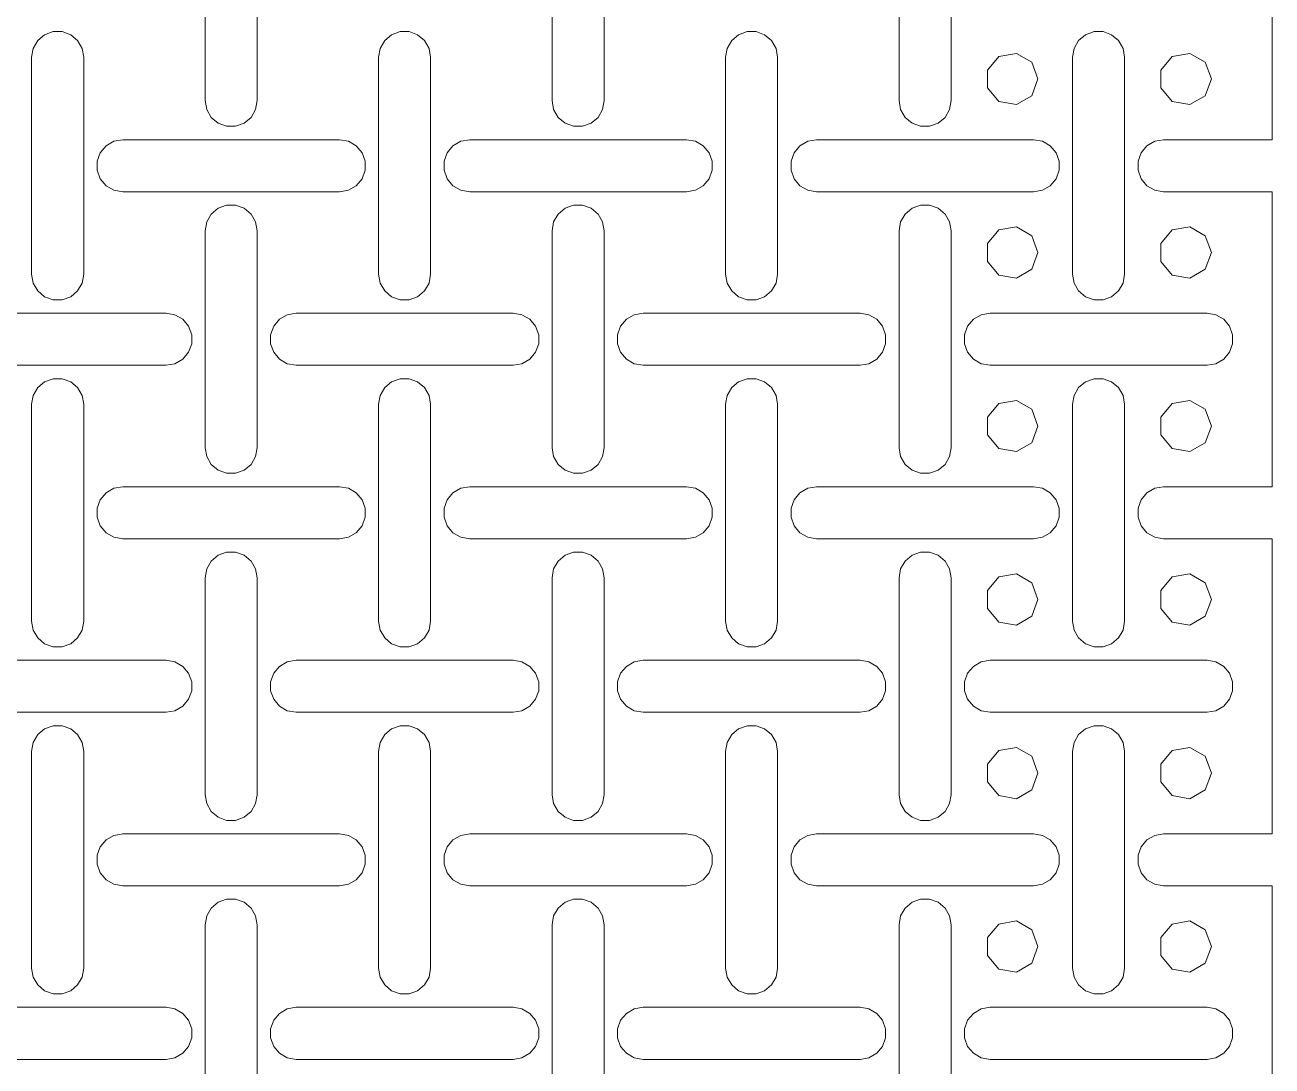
# Model space of a CAD drawing. Header units: metres. Extents: x 0 to 140, y 0 to 240.
# Drawn here: x 68.1 to 140, y 118.1 to 178.1 of the extents above; entities that cross this region are included whole.
import ezdxf

# ---------------------------------------------------------------- set-up
doc = ezdxf.new("R2010")
doc.units = ezdxf.units.M
doc.layers.add('TOP', color=1, linetype='Continuous', lineweight=0)

msp = doc.modelspace()

# ---------------------------------------------------------------- linework, layer by layer
at = {"layer": 'TOP'}
for p, q in [((140, 171.5), (140, 188.5)), ((78.5, 173.75), (78.5, 186.25)), ((81.5, 173.75), (81.5, 186.25)), ((98.5, 173.75), (98.5, 186.25)), ((101.5, 173.75), (101.5, 186.25)), ((118.5, 173.75), (118.5, 186.25)), ((121.5, 173.75), (121.5, 186.25)), ((69.25, 177.549), (69.74, 177.727)), ((69.74, 177.727), (70.26, 177.727)), ((70.26, 177.727), (70.75, 177.549)), ((89.25, 177.549), (89.74, 177.727)), ((89.74, 177.727), (90.26, 177.727)), ((90.26, 177.727), (90.75, 177.549)), ((109.25, 177.549), (109.74, 177.727)), ((109.74, 177.727), (110.26, 177.727)), ((110.26, 177.727), (110.75, 177.549)), ((129.25, 177.549), (129.74, 177.727)), ((129.74, 177.727), (130.26, 177.727)), ((130.26, 177.727), (130.75, 177.549)), ((68.59, 176.763), (68.851, 177.214)), ((68.851, 177.214), (69.25, 177.549)), ((70.75, 177.549), (71.149, 177.214)), ((71.149, 177.214), (71.41, 176.763)), ((88.59, 176.763), (88.851, 177.214)), ((88.851, 177.214), (89.25, 177.549)), ((90.75, 177.549), (91.149, 177.214)), ((91.149, 177.214), (91.41, 176.763)), ((108.59, 176.763), (108.851, 177.214)), ((108.851, 177.214), (109.25, 177.549)), ((110.75, 177.549), (111.149, 177.214)), ((111.149, 177.214), (111.41, 176.763)), ((128.59, 176.763), (128.851, 177.214)), ((128.851, 177.214), (129.25, 177.549)), ((130.75, 177.549), (131.149, 177.214)), ((131.149, 177.214), (131.41, 176.763)), ((68.5, 176.25), (68.59, 176.763)), ((68.5, 163.75), (68.5, 176.25)), ((71.41, 176.763), (71.5, 176.25)), ((71.5, 163.75), (71.5, 176.25)), ((88.5, 176.25), (88.59, 176.763)), ((88.5, 163.75), (88.5, 176.25)), ((91.41, 176.763), (91.5, 176.25)), ((91.5, 163.75), (91.5, 176.25)), ((108.5, 176.25), (108.59, 176.763)), ((108.5, 163.75), (108.5, 176.25)), ((111.41, 176.763), (111.5, 176.25)), ((111.5, 163.75), (111.5, 176.25)), ((124.25, 176.299), (123.59, 175.513)), ((125.26, 176.477), (124.25, 176.299)), ((126.149, 175.964), (125.26, 176.477)), ((128.5, 176.25), (128.59, 176.763)), ((128.5, 163.75), (128.5, 176.25)), ((131.41, 176.763), (131.5, 176.25)), ((131.5, 163.75), (131.5, 176.25)), ((134.25, 176.299), (133.59, 175.513)), ((135.26, 176.477), (134.25, 176.299)), ((136.149, 175.964), (135.26, 176.477)), ((123.59, 175.513), (123.59, 174.487)), ((126.5, 175), (126.149, 175.964)), ((133.59, 175.513), (133.59, 174.487)), ((136.5, 175), (136.149, 175.964)), ((126.149, 174.036), (126.5, 175)), ((136.149, 174.036), (136.5, 175)), ((123.59, 174.487), (124.25, 173.701)), ((125.26, 173.523), (126.149, 174.036)), ((133.59, 174.487), (134.25, 173.701)), ((135.26, 173.523), (136.149, 174.036)), ((78.5, 173.75), (78.59, 173.237)), ((81.41, 173.237), (81.5, 173.75)), ((98.5, 173.75), (98.59, 173.237)), ((101.41, 173.237), (101.5, 173.75)), ((118.5, 173.75), (118.59, 173.237)), ((121.41, 173.237), (121.5, 173.75)), ((124.25, 173.701), (125.26, 173.523)), ((134.25, 173.701), (135.26, 173.523)), ((78.59, 173.237), (78.851, 172.786)), ((78.851, 172.786), (79.25, 172.451)), ((80.75, 172.451), (81.149, 172.786)), ((81.149, 172.786), (81.41, 173.237)), ((98.59, 173.237), (98.851, 172.786)), ((98.851, 172.786), (99.25, 172.451)), ((100.75, 172.451), (101.149, 172.786)), ((101.149, 172.786), (101.41, 173.237)), ((118.59, 173.237), (118.851, 172.786)), ((118.851, 172.786), (119.25, 172.451)), ((120.75, 172.451), (121.149, 172.786)), ((121.149, 172.786), (121.41, 173.237)), ((79.25, 172.451), (79.74, 172.273)), ((79.74, 172.273), (80.26, 172.273)), ((80.26, 172.273), (80.75, 172.451)), ((99.25, 172.451), (99.74, 172.273)), ((99.74, 172.273), (100.26, 172.273)), ((100.26, 172.273), (100.75, 172.451)), ((119.25, 172.451), (119.74, 172.273)), ((119.74, 172.273), (120.26, 172.273)), ((120.26, 172.273), (120.75, 172.451)), ((72.451, 170.75), (72.786, 171.149)), ((72.786, 171.149), (73.237, 171.41)), ((73.237, 171.41), (73.75, 171.5)), ((73.75, 171.5), (86.25, 171.5)), ((86.25, 171.5), (86.763, 171.41)), ((86.763, 171.41), (87.214, 171.149)), ((87.214, 171.149), (87.549, 170.75)), ((92.451, 170.75), (92.786, 171.149)), ((92.786, 171.149), (93.237, 171.41)), ((93.237, 171.41), (93.75, 171.5)), ((93.75, 171.5), (106.25, 171.5)), ((106.25, 171.5), (106.763, 171.41)), ((106.763, 171.41), (107.214, 171.149)), ((107.214, 171.149), (107.549, 170.75)), ((112.451, 170.75), (112.786, 171.149)), ((112.786, 171.149), (113.237, 171.41)), ((113.237, 171.41), (113.75, 171.5)), ((113.75, 171.5), (126.25, 171.5)), ((126.25, 171.5), (126.763, 171.41)), ((126.763, 171.41), (127.214, 171.149)), ((127.214, 171.149), (127.549, 170.75)), ((132.451, 170.75), (132.786, 171.149)), ((132.786, 171.149), (133.237, 171.41)), ((133.237, 171.41), (133.75, 171.5)), ((133.75, 171.5), (140, 171.5)), ((72.273, 170.26), (72.451, 170.75)), ((87.549, 170.75), (87.727, 170.26)), ((92.273, 170.26), (92.451, 170.75)), ((107.549, 170.75), (107.727, 170.26)), ((112.273, 170.26), (112.451, 170.75)), ((127.549, 170.75), (127.727, 170.26)), ((132.273, 170.26), (132.451, 170.75)), ((72.273, 169.74), (72.273, 170.26)), ((72.451, 169.25), (72.273, 169.74)), ((87.727, 169.74), (87.549, 169.25)), ((87.727, 170.26), (87.727, 169.74)), ((92.273, 169.74), (92.273, 170.26)), ((92.451, 169.25), (92.273, 169.74)), ((107.727, 169.74), (107.549, 169.25)), ((107.727, 170.26), (107.727, 169.74)), ((112.273, 169.74), (112.273, 170.26)), ((112.451, 169.25), (112.273, 169.74)), ((127.727, 169.74), (127.549, 169.25)), ((127.727, 170.26), (127.727, 169.74)), ((132.273, 169.74), (132.273, 170.26)), ((132.451, 169.25), (132.273, 169.74)), ((72.786, 168.851), (72.451, 169.25)), ((87.549, 169.25), (87.214, 168.851)), ((92.786, 168.851), (92.451, 169.25)), ((107.549, 169.25), (107.214, 168.851)), ((112.786, 168.851), (112.451, 169.25)), ((127.549, 169.25), (127.214, 168.851)), ((132.786, 168.851), (132.451, 169.25)), ((73.237, 168.59), (72.786, 168.851)), ((73.75, 168.5), (73.237, 168.59)), ((73.75, 168.5), (86.25, 168.5)), ((86.763, 168.59), (86.25, 168.5)), ((87.214, 168.851), (86.763, 168.59)), ((93.237, 168.59), (92.786, 168.851)), ((93.75, 168.5), (93.237, 168.59)), ((93.75, 168.5), (106.25, 168.5)), ((106.763, 168.59), (106.25, 168.5)), ((107.214, 168.851), (106.763, 168.59)), ((113.237, 168.59), (112.786, 168.851)), ((113.75, 168.5), (113.237, 168.59)), ((113.75, 168.5), (126.25, 168.5)), ((126.763, 168.59), (126.25, 168.5)), ((127.214, 168.851), (126.763, 168.59)), ((133.237, 168.59), (132.786, 168.851)), ((133.75, 168.5), (133.237, 168.59)), ((133.75, 168.5), (140, 168.5)), ((140, 151.5), (140, 168.5)), ((78.851, 167.214), (79.25, 167.549)), ((79.25, 167.549), (79.74, 167.727)), ((79.74, 167.727), (80.26, 167.727)), ((80.26, 167.727), (80.75, 167.549)), ((80.75, 167.549), (81.149, 167.214)), ((98.851, 167.214), (99.25, 167.549)), ((99.25, 167.549), (99.74, 167.727)), ((99.74, 167.727), (100.26, 167.727)), ((100.26, 167.727), (100.75, 167.549)), ((100.75, 167.549), (101.149, 167.214)), ((118.851, 167.214), (119.25, 167.549)), ((119.25, 167.549), (119.74, 167.727)), ((119.74, 167.727), (120.26, 167.727)), ((120.26, 167.727), (120.75, 167.549)), ((120.75, 167.549), (121.149, 167.214)), ((78.59, 166.763), (78.851, 167.214)), ((81.149, 167.214), (81.41, 166.763)), ((98.59, 166.763), (98.851, 167.214)), ((101.149, 167.214), (101.41, 166.763)), ((118.59, 166.763), (118.851, 167.214)), ((121.149, 167.214), (121.41, 166.763)), ((78.5, 166.25), (78.59, 166.763)), ((78.5, 153.75), (78.5, 166.25)), ((81.41, 166.763), (81.5, 166.25)), ((81.5, 153.75), (81.5, 166.25)), ((98.5, 166.25), (98.59, 166.763)), ((98.5, 153.75), (98.5, 166.25)), ((101.41, 166.763), (101.5, 166.25)), ((101.5, 153.75), (101.5, 166.25)), ((118.5, 166.25), (118.59, 166.763)), ((118.5, 153.75), (118.5, 166.25)), ((121.41, 166.763), (121.5, 166.25)), ((121.5, 153.75), (121.5, 166.25)), ((124.25, 166.299), (123.59, 165.513)), ((125.26, 166.477), (124.25, 166.299)), ((126.149, 165.964), (125.26, 166.477)), ((134.25, 166.299), (133.59, 165.513)), ((135.26, 166.477), (134.25, 166.299)), ((136.149, 165.964), (135.26, 166.477)), ((123.59, 165.513), (123.59, 164.487)), ((126.5, 165), (126.149, 165.964)), ((133.59, 165.513), (133.59, 164.487)), ((136.5, 165), (136.149, 165.964)), ((126.149, 164.036), (126.5, 165)), ((136.149, 164.036), (136.5, 165)), ((123.59, 164.487), (124.25, 163.701)), ((125.26, 163.523), (126.149, 164.036)), ((133.59, 164.487), (134.25, 163.701)), ((135.26, 163.523), (136.149, 164.036)), ((68.5, 163.75), (68.59, 163.237)), ((68.59, 163.237), (68.851, 162.786)), ((71.149, 162.786), (71.41, 163.237)), ((71.41, 163.237), (71.5, 163.75)), ((88.5, 163.75), (88.59, 163.237)), ((88.59, 163.237), (88.851, 162.786)), ((91.149, 162.786), (91.41, 163.237)), ((91.41, 163.237), (91.5, 163.75)), ((108.5, 163.75), (108.59, 163.237)), ((108.59, 163.237), (108.851, 162.786)), ((111.149, 162.786), (111.41, 163.237)), ((111.41, 163.237), (111.5, 163.75)), ((124.25, 163.701), (125.26, 163.523)), ((128.5, 163.75), (128.59, 163.237)), ((128.59, 163.237), (128.851, 162.786)), ((131.149, 162.786), (131.41, 163.237)), ((131.41, 163.237), (131.5, 163.75)), ((134.25, 163.701), (135.26, 163.523)), ((68.851, 162.786), (69.25, 162.451)), ((70.75, 162.451), (71.149, 162.786)), ((88.851, 162.786), (89.25, 162.451)), ((90.75, 162.451), (91.149, 162.786)), ((108.851, 162.786), (109.25, 162.451)), ((110.75, 162.451), (111.149, 162.786)), ((128.851, 162.786), (129.25, 162.451)), ((130.75, 162.451), (131.149, 162.786)), ((69.25, 162.451), (69.74, 162.273)), ((69.74, 162.273), (70.26, 162.273)), ((70.26, 162.273), (70.75, 162.451)), ((89.25, 162.451), (89.74, 162.273)), ((89.74, 162.273), (90.26, 162.273)), ((90.26, 162.273), (90.75, 162.451)), ((109.25, 162.451), (109.74, 162.273)), ((109.74, 162.273), (110.26, 162.273)), ((110.26, 162.273), (110.75, 162.451)), ((129.25, 162.451), (129.74, 162.273)), ((129.74, 162.273), (130.26, 162.273)), ((130.26, 162.273), (130.75, 162.451)), ((63.75, 161.5), (76.25, 161.5)), ((76.25, 161.5), (76.763, 161.41)), ((76.763, 161.41), (77.214, 161.149)), ((77.214, 161.149), (77.549, 160.75)), ((82.451, 160.75), (82.786, 161.149)), ((82.786, 161.149), (83.237, 161.41)), ((83.237, 161.41), (83.75, 161.5)), ((83.75, 161.5), (96.25, 161.5)), ((96.25, 161.5), (96.763, 161.41)), ((96.763, 161.41), (97.214, 161.149)), ((97.214, 161.149), (97.549, 160.75)), ((102.451, 160.75), (102.786, 161.149)), ((102.786, 161.149), (103.237, 161.41)), ((103.237, 161.41), (103.75, 161.5)), ((103.75, 161.5), (116.25, 161.5)), ((116.25, 161.5), (116.763, 161.41)), ((116.763, 161.41), (117.214, 161.149)), ((117.214, 161.149), (117.549, 160.75)), ((122.451, 160.75), (122.786, 161.149)), ((122.786, 161.149), (123.237, 161.41)), ((123.237, 161.41), (123.75, 161.5)), ((123.75, 161.5), (136.25, 161.5)), ((136.25, 161.5), (136.763, 161.41)), ((136.763, 161.41), (137.214, 161.149)), ((137.214, 161.149), (137.549, 160.75)), ((77.549, 160.75), (77.727, 160.26)), ((82.273, 160.26), (82.451, 160.75)), ((97.549, 160.75), (97.727, 160.26)), ((102.273, 160.26), (102.451, 160.75)), ((117.549, 160.75), (117.727, 160.26)), ((122.273, 160.26), (122.451, 160.75)), ((137.549, 160.75), (137.727, 160.26)), ((77.727, 159.74), (77.549, 159.25)), ((77.727, 160.26), (77.727, 159.74)), ((82.273, 159.74), (82.273, 160.26)), ((82.451, 159.25), (82.273, 159.74)), ((97.727, 159.74), (97.549, 159.25)), ((97.727, 160.26), (97.727, 159.74)), ((102.273, 159.74), (102.273, 160.26)), ((102.451, 159.25), (102.273, 159.74)), ((117.727, 159.74), (117.549, 159.25)), ((117.727, 160.26), (117.727, 159.74)), ((122.273, 159.74), (122.273, 160.26)), ((122.451, 159.25), (122.273, 159.74)), ((137.727, 159.74), (137.549, 159.25)), ((137.727, 160.26), (137.727, 159.74)), ((77.549, 159.25), (77.214, 158.851)), ((82.786, 158.851), (82.451, 159.25)), ((97.549, 159.25), (97.214, 158.851)), ((102.786, 158.851), (102.451, 159.25)), ((117.549, 159.25), (117.214, 158.851)), ((122.786, 158.851), (122.451, 159.25)), ((137.549, 159.25), (137.214, 158.851)), ((63.75, 158.5), (76.25, 158.5)), ((76.763, 158.59), (76.25, 158.5)), ((77.214, 158.851), (76.763, 158.59)), ((83.237, 158.59), (82.786, 158.851)), ((83.75, 158.5), (83.237, 158.59)), ((83.75, 158.5), (96.25, 158.5)), ((96.763, 158.59), (96.25, 158.5)), ((97.214, 158.851), (96.763, 158.59)), ((103.237, 158.59), (102.786, 158.851)), ((103.75, 158.5), (103.237, 158.59)), ((103.75, 158.5), (116.25, 158.5)), ((116.763, 158.59), (116.25, 158.5)), ((117.214, 158.851), (116.763, 158.59)), ((123.237, 158.59), (122.786, 158.851)), ((123.75, 158.5), (123.237, 158.59)), ((123.75, 158.5), (136.25, 158.5)), ((136.763, 158.59), (136.25, 158.5)), ((137.214, 158.851), (136.763, 158.59)), ((68.851, 157.214), (69.25, 157.549)), ((69.25, 157.549), (69.74, 157.727)), ((69.74, 157.727), (70.26, 157.727)), ((70.26, 157.727), (70.75, 157.549)), ((70.75, 157.549), (71.149, 157.214)), ((88.851, 157.214), (89.25, 157.549)), ((89.25, 157.549), (89.74, 157.727)), ((89.74, 157.727), (90.26, 157.727)), ((90.26, 157.727), (90.75, 157.549)), ((90.75, 157.549), (91.149, 157.214)), ((108.851, 157.214), (109.25, 157.549)), ((109.25, 157.549), (109.74, 157.727)), ((109.74, 157.727), (110.26, 157.727)), ((110.26, 157.727), (110.75, 157.549)), ((110.75, 157.549), (111.149, 157.214)), ((128.851, 157.214), (129.25, 157.549)), ((129.25, 157.549), (129.74, 157.727)), ((129.74, 157.727), (130.26, 157.727)), ((130.26, 157.727), (130.75, 157.549)), ((130.75, 157.549), (131.149, 157.214)), ((68.5, 156.25), (68.59, 156.763)), ((68.59, 156.763), (68.851, 157.214)), ((71.149, 157.214), (71.41, 156.763)), ((71.41, 156.763), (71.5, 156.25)), ((88.5, 156.25), (88.59, 156.763)), ((88.59, 156.763), (88.851, 157.214)), ((91.149, 157.214), (91.41, 156.763)), ((91.41, 156.763), (91.5, 156.25)), ((108.5, 156.25), (108.59, 156.763)), ((108.59, 156.763), (108.851, 157.214)), ((111.149, 157.214), (111.41, 156.763)), ((111.41, 156.763), (111.5, 156.25)), ((128.5, 156.25), (128.59, 156.763)), ((128.59, 156.763), (128.851, 157.214)), ((131.149, 157.214), (131.41, 156.763)), ((131.41, 156.763), (131.5, 156.25)), ((68.5, 143.75), (68.5, 156.25)), ((71.5, 143.75), (71.5, 156.25)), ((88.5, 143.75), (88.5, 156.25)), ((91.5, 143.75), (91.5, 156.25)), ((108.5, 143.75), (108.5, 156.25)), ((111.5, 143.75), (111.5, 156.25)), ((124.25, 156.299), (123.59, 155.513)), ((125.26, 156.477), (124.25, 156.299)), ((126.149, 155.964), (125.26, 156.477)), ((128.5, 143.75), (128.5, 156.25)), ((131.5, 143.75), (131.5, 156.25)), ((134.25, 156.299), (133.59, 155.513)), ((135.26, 156.477), (134.25, 156.299)), ((136.149, 155.964), (135.26, 156.477)), ((123.59, 155.513), (123.59, 154.487)), ((126.5, 155), (126.149, 155.964)), ((133.59, 155.513), (133.59, 154.487)), ((136.5, 155), (136.149, 155.964)), ((126.149, 154.036), (126.5, 155)), ((136.149, 154.036), (136.5, 155)), ((123.59, 154.487), (124.25, 153.701)), ((125.26, 153.523), (126.149, 154.036)), ((133.59, 154.487), (134.25, 153.701)), ((135.26, 153.523), (136.149, 154.036)), ((78.5, 153.75), (78.59, 153.237)), ((78.59, 153.237), (78.851, 152.786)), ((81.149, 152.786), (81.41, 153.237)), ((81.41, 153.237), (81.5, 153.75)), ((98.5, 153.75), (98.59, 153.237)), ((98.59, 153.237), (98.851, 152.786)), ((101.149, 152.786), (101.41, 153.237)), ((101.41, 153.237), (101.5, 153.75)), ((118.5, 153.75), (118.59, 153.237)), ((118.59, 153.237), (118.851, 152.786)), ((121.149, 152.786), (121.41, 153.237)), ((121.41, 153.237), (121.5, 153.75)), ((124.25, 153.701), (125.26, 153.523)), ((134.25, 153.701), (135.26, 153.523)), ((78.851, 152.786), (79.25, 152.451)), ((79.25, 152.451), (79.74, 152.273)), ((80.26, 152.273), (80.75, 152.451)), ((80.75, 152.451), (81.149, 152.786)), ((98.851, 152.786), (99.25, 152.451)), ((99.25, 152.451), (99.74, 152.273)), ((100.26, 152.273), (100.75, 152.451)), ((100.75, 152.451), (101.149, 152.786)), ((118.851, 152.786), (119.25, 152.451)), ((119.25, 152.451), (119.74, 152.273)), ((120.26, 152.273), (120.75, 152.451)), ((120.75, 152.451), (121.149, 152.786)), ((79.74, 152.273), (80.26, 152.273)), ((99.74, 152.273), (100.26, 152.273)), ((119.74, 152.273), (120.26, 152.273)), ((72.451, 150.75), (72.786, 151.149)), ((72.786, 151.149), (73.237, 151.41)), ((73.237, 151.41), (73.75, 151.5)), ((73.75, 151.5), (86.25, 151.5)), ((86.25, 151.5), (86.763, 151.41)), ((86.763, 151.41), (87.214, 151.149)), ((87.214, 151.149), (87.549, 150.75)), ((92.451, 150.75), (92.786, 151.149)), ((92.786, 151.149), (93.237, 151.41)), ((93.237, 151.41), (93.75, 151.5)), ((93.75, 151.5), (106.25, 151.5)), ((106.25, 151.5), (106.763, 151.41)), ((106.763, 151.41), (107.214, 151.149)), ((107.214, 151.149), (107.549, 150.75)), ((112.451, 150.75), (112.786, 151.149)), ((112.786, 151.149), (113.237, 151.41)), ((113.237, 151.41), (113.75, 151.5)), ((113.75, 151.5), (126.25, 151.5)), ((126.25, 151.5), (126.763, 151.41)), ((126.763, 151.41), (127.214, 151.149)), ((127.214, 151.149), (127.549, 150.75)), ((132.451, 150.75), (132.786, 151.149)), ((132.786, 151.149), (133.237, 151.41)), ((133.237, 151.41), (133.75, 151.5)), ((133.75, 151.5), (140, 151.5)), ((72.273, 150.26), (72.451, 150.75)), ((72.273, 149.74), (72.273, 150.26)), ((87.549, 150.75), (87.727, 150.26)), ((87.727, 150.26), (87.727, 149.74)), ((92.273, 150.26), (92.451, 150.75)), ((92.273, 149.74), (92.273, 150.26)), ((107.549, 150.75), (107.727, 150.26)), ((107.727, 150.26), (107.727, 149.74)), ((112.273, 150.26), (112.451, 150.75)), ((112.273, 149.74), (112.273, 150.26)), ((127.549, 150.75), (127.727, 150.26)), ((127.727, 150.26), (127.727, 149.74)), ((132.273, 150.26), (132.451, 150.75)), ((132.273, 149.74), (132.273, 150.26)), ((72.451, 149.25), (72.273, 149.74)), ((87.727, 149.74), (87.549, 149.25)), ((92.451, 149.25), (92.273, 149.74)), ((107.727, 149.74), (107.549, 149.25)), ((112.451, 149.25), (112.273, 149.74)), ((127.727, 149.74), (127.549, 149.25)), ((132.451, 149.25), (132.273, 149.74)), ((72.786, 148.851), (72.451, 149.25)), ((73.237, 148.59), (72.786, 148.851)), ((87.214, 148.851), (86.763, 148.59)), ((87.549, 149.25), (87.214, 148.851)), ((92.786, 148.851), (92.451, 149.25)), ((93.237, 148.59), (92.786, 148.851)), ((107.214, 148.851), (106.763, 148.59)), ((107.549, 149.25), (107.214, 148.851)), ((112.786, 148.851), (112.451, 149.25)), ((113.237, 148.59), (112.786, 148.851)), ((127.214, 148.851), (126.763, 148.59)), ((127.549, 149.25), (127.214, 148.851)), ((132.786, 148.851), (132.451, 149.25)), ((133.237, 148.59), (132.786, 148.851)), ((73.75, 148.5), (73.237, 148.59)), ((73.75, 148.5), (86.25, 148.5)), ((86.763, 148.59), (86.25, 148.5)), ((93.75, 148.5), (93.237, 148.59)), ((93.75, 148.5), (106.25, 148.5)), ((106.763, 148.59), (106.25, 148.5)), ((113.75, 148.5), (113.237, 148.59)), ((113.75, 148.5), (126.25, 148.5)), ((126.763, 148.59), (126.25, 148.5)), ((133.75, 148.5), (133.237, 148.59)), ((133.75, 148.5), (140, 148.5)), ((140, 131.5), (140, 148.5)), ((78.851, 147.214), (79.25, 147.549)), ((79.25, 147.549), (79.74, 147.727)), ((79.74, 147.727), (80.26, 147.727)), ((80.26, 147.727), (80.75, 147.549)), ((80.75, 147.549), (81.149, 147.214)), ((98.851, 147.214), (99.25, 147.549)), ((99.25, 147.549), (99.74, 147.727)), ((99.74, 147.727), (100.26, 147.727)), ((100.26, 147.727), (100.75, 147.549)), ((100.75, 147.549), (101.149, 147.214)), ((118.851, 147.214), (119.25, 147.549)), ((119.25, 147.549), (119.74, 147.727)), ((119.74, 147.727), (120.26, 147.727)), ((120.26, 147.727), (120.75, 147.549)), ((120.75, 147.549), (121.149, 147.214)), ((78.5, 146.25), (78.59, 146.763)), ((78.59, 146.763), (78.851, 147.214)), ((81.149, 147.214), (81.41, 146.763)), ((81.41, 146.763), (81.5, 146.25)), ((98.5, 146.25), (98.59, 146.763)), ((98.59, 146.763), (98.851, 147.214)), ((101.149, 147.214), (101.41, 146.763)), ((101.41, 146.763), (101.5, 146.25)), ((118.5, 146.25), (118.59, 146.763)), ((118.59, 146.763), (118.851, 147.214)), ((121.149, 147.214), (121.41, 146.763)), ((121.41, 146.763), (121.5, 146.25)), ((78.5, 133.75), (78.5, 146.25)), ((81.5, 133.75), (81.5, 146.25)), ((98.5, 133.75), (98.5, 146.25)), ((101.5, 133.75), (101.5, 146.25)), ((118.5, 133.75), (118.5, 146.25)), ((121.5, 133.75), (121.5, 146.25)), ((124.25, 146.299), (123.59, 145.513)), ((125.26, 146.477), (124.25, 146.299)), ((126.149, 145.964), (125.26, 146.477)), ((126.5, 145), (126.149, 145.964)), ((134.25, 146.299), (133.59, 145.513)), ((135.26, 146.477), (134.25, 146.299)), ((136.149, 145.964), (135.26, 146.477)), ((136.5, 145), (136.149, 145.964)), ((123.59, 145.513), (123.59, 144.487)), ((133.59, 145.513), (133.59, 144.487)), ((126.149, 144.036), (126.5, 145)), ((136.149, 144.036), (136.5, 145)), ((123.59, 144.487), (124.25, 143.701)), ((125.26, 143.523), (126.149, 144.036)), ((133.59, 144.487), (134.25, 143.701)), ((135.26, 143.523), (136.149, 144.036)), ((68.5, 143.75), (68.59, 143.237)), ((68.59, 143.237), (68.851, 142.786)), ((71.149, 142.786), (71.41, 143.237)), ((71.41, 143.237), (71.5, 143.75)), ((88.5, 143.75), (88.59, 143.237)), ((88.59, 143.237), (88.851, 142.786)), ((91.149, 142.786), (91.41, 143.237)), ((91.41, 143.237), (91.5, 143.75)), ((108.5, 143.75), (108.59, 143.237)), ((108.59, 143.237), (108.851, 142.786)), ((111.149, 142.786), (111.41, 143.237)), ((111.41, 143.237), (111.5, 143.75)), ((124.25, 143.701), (125.26, 143.523)), ((128.5, 143.75), (128.59, 143.237)), ((128.59, 143.237), (128.851, 142.786)), ((131.149, 142.786), (131.41, 143.237)), ((131.41, 143.237), (131.5, 143.75)), ((134.25, 143.701), (135.26, 143.523)), ((68.851, 142.786), (69.25, 142.451)), ((69.25, 142.451), (69.74, 142.273)), ((70.26, 142.273), (70.75, 142.451)), ((70.75, 142.451), (71.149, 142.786)), ((88.851, 142.786), (89.25, 142.451)), ((89.25, 142.451), (89.74, 142.273)), ((90.26, 142.273), (90.75, 142.451)), ((90.75, 142.451), (91.149, 142.786)), ((108.851, 142.786), (109.25, 142.451)), ((109.25, 142.451), (109.74, 142.273)), ((110.26, 142.273), (110.75, 142.451)), ((110.75, 142.451), (111.149, 142.786)), ((128.851, 142.786), (129.25, 142.451)), ((129.25, 142.451), (129.74, 142.273)), ((130.26, 142.273), (130.75, 142.451)), ((130.75, 142.451), (131.149, 142.786)), ((69.74, 142.273), (70.26, 142.273)), ((89.74, 142.273), (90.26, 142.273)), ((109.74, 142.273), (110.26, 142.273)), ((129.74, 142.273), (130.26, 142.273)), ((63.75, 141.5), (76.25, 141.5)), ((76.25, 141.5), (76.763, 141.41)), ((76.763, 141.41), (77.214, 141.149)), ((77.214, 141.149), (77.549, 140.75)), ((82.451, 140.75), (82.786, 141.149)), ((82.786, 141.149), (83.237, 141.41)), ((83.237, 141.41), (83.75, 141.5)), ((83.75, 141.5), (96.25, 141.5)), ((96.25, 141.5), (96.763, 141.41)), ((96.763, 141.41), (97.214, 141.149)), ((97.214, 141.149), (97.549, 140.75)), ((102.451, 140.75), (102.786, 141.149)), ((102.786, 141.149), (103.237, 141.41)), ((103.237, 141.41), (103.75, 141.5)), ((103.75, 141.5), (116.25, 141.5)), ((116.25, 141.5), (116.763, 141.41)), ((116.763, 141.41), (117.214, 141.149)), ((117.214, 141.149), (117.549, 140.75)), ((122.451, 140.75), (122.786, 141.149)), ((122.786, 141.149), (123.237, 141.41)), ((123.237, 141.41), (123.75, 141.5)), ((123.75, 141.5), (136.25, 141.5)), ((136.25, 141.5), (136.763, 141.41)), ((136.763, 141.41), (137.214, 141.149)), ((137.214, 141.149), (137.549, 140.75)), ((77.549, 140.75), (77.727, 140.26)), ((77.727, 140.26), (77.727, 139.74)), ((82.273, 140.26), (82.451, 140.75)), ((82.273, 139.74), (82.273, 140.26)), ((97.549, 140.75), (97.727, 140.26)), ((97.727, 140.26), (97.727, 139.74)), ((102.273, 140.26), (102.451, 140.75)), ((102.273, 139.74), (102.273, 140.26)), ((117.549, 140.75), (117.727, 140.26)), ((117.727, 140.26), (117.727, 139.74)), ((122.273, 140.26), (122.451, 140.75)), ((122.273, 139.74), (122.273, 140.26)), ((137.549, 140.75), (137.727, 140.26)), ((137.727, 140.26), (137.727, 139.74)), ((77.727, 139.74), (77.549, 139.25)), ((82.451, 139.25), (82.273, 139.74)), ((97.727, 139.74), (97.549, 139.25)), ((102.451, 139.25), (102.273, 139.74)), ((117.727, 139.74), (117.549, 139.25)), ((122.451, 139.25), (122.273, 139.74)), ((137.727, 139.74), (137.549, 139.25)), ((77.214, 138.851), (76.763, 138.59)), ((77.549, 139.25), (77.214, 138.851)), ((82.786, 138.851), (82.451, 139.25)), ((83.237, 138.59), (82.786, 138.851)), ((97.214, 138.851), (96.763, 138.59)), ((97.549, 139.25), (97.214, 138.851)), ((102.786, 138.851), (102.451, 139.25)), ((103.237, 138.59), (102.786, 138.851)), ((117.214, 138.851), (116.763, 138.59)), ((117.549, 139.25), (117.214, 138.851)), ((122.786, 138.851), (122.451, 139.25)), ((123.237, 138.59), (122.786, 138.851)), ((137.214, 138.851), (136.763, 138.59)), ((137.549, 139.25), (137.214, 138.851)), ((63.75, 138.5), (76.25, 138.5)), ((76.763, 138.59), (76.25, 138.5)), ((83.75, 138.5), (83.237, 138.59)), ((83.75, 138.5), (96.25, 138.5)), ((96.763, 138.59), (96.25, 138.5)), ((103.75, 138.5), (103.237, 138.59)), ((103.75, 138.5), (116.25, 138.5)), ((116.763, 138.59), (116.25, 138.5)), ((123.75, 138.5), (123.237, 138.59)), ((123.75, 138.5), (136.25, 138.5)), ((136.763, 138.59), (136.25, 138.5)), ((68.851, 137.214), (69.25, 137.549)), ((69.25, 137.549), (69.74, 137.727)), ((69.74, 137.727), (70.26, 137.727)), ((70.26, 137.727), (70.75, 137.549)), ((70.75, 137.549), (71.149, 137.214)), ((88.851, 137.214), (89.25, 137.549)), ((89.25, 137.549), (89.74, 137.727)), ((89.74, 137.727), (90.26, 137.727)), ((90.26, 137.727), (90.75, 137.549)), ((90.75, 137.549), (91.149, 137.214)), ((108.851, 137.214), (109.25, 137.549)), ((109.25, 137.549), (109.74, 137.727)), ((109.74, 137.727), (110.26, 137.727)), ((110.26, 137.727), (110.75, 137.549)), ((110.75, 137.549), (111.149, 137.214)), ((128.851, 137.214), (129.25, 137.549)), ((129.25, 137.549), (129.74, 137.727)), ((129.74, 137.727), (130.26, 137.727)), ((130.26, 137.727), (130.75, 137.549)), ((130.75, 137.549), (131.149, 137.214)), ((68.5, 136.25), (68.59, 136.763)), ((68.59, 136.763), (68.851, 137.214)), ((71.149, 137.214), (71.41, 136.763)), ((71.41, 136.763), (71.5, 136.25)), ((88.5, 136.25), (88.59, 136.763)), ((88.59, 136.763), (88.851, 137.214)), ((91.149, 137.214), (91.41, 136.763)), ((91.41, 136.763), (91.5, 136.25)), ((108.5, 136.25), (108.59, 136.763)), ((108.59, 136.763), (108.851, 137.214)), ((111.149, 137.214), (111.41, 136.763)), ((111.41, 136.763), (111.5, 136.25)), ((128.5, 136.25), (128.59, 136.763)), ((128.59, 136.763), (128.851, 137.214)), ((131.149, 137.214), (131.41, 136.763)), ((131.41, 136.763), (131.5, 136.25)), ((68.5, 123.75), (68.5, 136.25)), ((71.5, 123.75), (71.5, 136.25)), ((88.5, 123.75), (88.5, 136.25)), ((91.5, 123.75), (91.5, 136.25)), ((108.5, 123.75), (108.5, 136.25)), ((111.5, 123.75), (111.5, 136.25)), ((124.25, 136.299), (123.59, 135.513)), ((125.26, 136.477), (124.25, 136.299)), ((126.149, 135.964), (125.26, 136.477)), ((126.5, 135), (126.149, 135.964)), ((128.5, 123.75), (128.5, 136.25)), ((131.5, 123.75), (131.5, 136.25)), ((134.25, 136.299), (133.59, 135.513)), ((135.26, 136.477), (134.25, 136.299)), ((136.149, 135.964), (135.26, 136.477)), ((136.5, 135), (136.149, 135.964)), ((123.59, 135.513), (123.59, 134.487)), ((133.59, 135.513), (133.59, 134.487)), ((123.59, 134.487), (124.25, 133.701)), ((126.149, 134.036), (126.5, 135)), ((133.59, 134.487), (134.25, 133.701)), ((136.149, 134.036), (136.5, 135)), ((78.5, 133.75), (78.59, 133.237)), ((81.41, 133.237), (81.5, 133.75)), ((98.5, 133.75), (98.59, 133.237)), ((101.41, 133.237), (101.5, 133.75)), ((118.5, 133.75), (118.59, 133.237)), ((121.41, 133.237), (121.5, 133.75)), ((125.26, 133.523), (126.149, 134.036)), ((135.26, 133.523), (136.149, 134.036)), ((78.59, 133.237), (78.851, 132.786)), ((81.149, 132.786), (81.41, 133.237)), ((98.59, 133.237), (98.851, 132.786)), ((101.149, 132.786), (101.41, 133.237)), ((118.59, 133.237), (118.851, 132.786)), ((121.149, 132.786), (121.41, 133.237)), ((124.25, 133.701), (125.26, 133.523)), ((134.25, 133.701), (135.26, 133.523)), ((78.851, 132.786), (79.25, 132.451)), ((79.25, 132.451), (79.74, 132.273)), ((79.74, 132.273), (80.26, 132.273)), ((80.26, 132.273), (80.75, 132.451)), ((80.75, 132.451), (81.149, 132.786)), ((98.851, 132.786), (99.25, 132.451)), ((99.25, 132.451), (99.74, 132.273)), ((99.74, 132.273), (100.26, 132.273)), ((100.26, 132.273), (100.75, 132.451)), ((100.75, 132.451), (101.149, 132.786)), ((118.851, 132.786), (119.25, 132.451)), ((119.25, 132.451), (119.74, 132.273)), ((119.74, 132.273), (120.26, 132.273)), ((120.26, 132.273), (120.75, 132.451)), ((120.75, 132.451), (121.149, 132.786)), ((72.451, 130.75), (72.786, 131.149)), ((72.786, 131.149), (73.237, 131.41)), ((73.237, 131.41), (73.75, 131.5)), ((73.75, 131.5), (86.25, 131.5)), ((86.25, 131.5), (86.763, 131.41)), ((86.763, 131.41), (87.214, 131.149)), ((87.214, 131.149), (87.549, 130.75)), ((92.451, 130.75), (92.786, 131.149)), ((92.786, 131.149), (93.237, 131.41)), ((93.237, 131.41), (93.75, 131.5)), ((93.75, 131.5), (106.25, 131.5)), ((106.25, 131.5), (106.763, 131.41)), ((106.763, 131.41), (107.214, 131.149)), ((107.214, 131.149), (107.549, 130.75)), ((112.451, 130.75), (112.786, 131.149)), ((112.786, 131.149), (113.237, 131.41)), ((113.237, 131.41), (113.75, 131.5)), ((113.75, 131.5), (126.25, 131.5)), ((126.25, 131.5), (126.763, 131.41)), ((126.763, 131.41), (127.214, 131.149)), ((127.214, 131.149), (127.549, 130.75)), ((132.451, 130.75), (132.786, 131.149)), ((132.786, 131.149), (133.237, 131.41)), ((133.237, 131.41), (133.75, 131.5)), ((133.75, 131.5), (140, 131.5)), ((72.273, 130.26), (72.451, 130.75)), ((72.273, 129.74), (72.273, 130.26)), ((87.549, 130.75), (87.727, 130.26)), ((87.727, 130.26), (87.727, 129.74)), ((92.273, 130.26), (92.451, 130.75)), ((92.273, 129.74), (92.273, 130.26)), ((107.549, 130.75), (107.727, 130.26)), ((107.727, 130.26), (107.727, 129.74)), ((112.273, 130.26), (112.451, 130.75)), ((112.273, 129.74), (112.273, 130.26)), ((127.549, 130.75), (127.727, 130.26)), ((127.727, 130.26), (127.727, 129.74)), ((132.273, 130.26), (132.451, 130.75)), ((132.273, 129.74), (132.273, 130.26)), ((72.451, 129.25), (72.273, 129.74)), ((87.727, 129.74), (87.549, 129.25)), ((92.451, 129.25), (92.273, 129.74)), ((107.727, 129.74), (107.549, 129.25)), ((112.451, 129.25), (112.273, 129.74)), ((127.727, 129.74), (127.549, 129.25)), ((132.451, 129.25), (132.273, 129.74)), ((72.786, 128.851), (72.451, 129.25)), ((73.237, 128.59), (72.786, 128.851)), ((87.214, 128.851), (86.763, 128.59)), ((87.549, 129.25), (87.214, 128.851)), ((92.786, 128.851), (92.451, 129.25)), ((93.237, 128.59), (92.786, 128.851)), ((107.214, 128.851), (106.763, 128.59)), ((107.549, 129.25), (107.214, 128.851)), ((112.786, 128.851), (112.451, 129.25)), ((113.237, 128.59), (112.786, 128.851)), ((127.214, 128.851), (126.763, 128.59)), ((127.549, 129.25), (127.214, 128.851)), ((132.786, 128.851), (132.451, 129.25)), ((133.237, 128.59), (132.786, 128.851)), ((73.75, 128.5), (73.237, 128.59)), ((73.75, 128.5), (86.25, 128.5)), ((86.763, 128.59), (86.25, 128.5)), ((93.75, 128.5), (93.237, 128.59)), ((93.75, 128.5), (106.25, 128.5)), ((106.763, 128.59), (106.25, 128.5)), ((113.75, 128.5), (113.237, 128.59)), ((113.75, 128.5), (126.25, 128.5)), ((126.763, 128.59), (126.25, 128.5)), ((133.75, 128.5), (133.237, 128.59)), ((133.75, 128.5), (140, 128.5)), ((140, 111.5), (140, 128.5)), ((78.851, 127.214), (79.25, 127.549)), ((79.25, 127.549), (79.74, 127.727)), ((79.74, 127.727), (80.26, 127.727)), ((80.26, 127.727), (80.75, 127.549)), ((80.75, 127.549), (81.149, 127.214)), ((98.851, 127.214), (99.25, 127.549)), ((99.25, 127.549), (99.74, 127.727)), ((99.74, 127.727), (100.26, 127.727)), ((100.26, 127.727), (100.75, 127.549)), ((100.75, 127.549), (101.149, 127.214)), ((118.851, 127.214), (119.25, 127.549)), ((119.25, 127.549), (119.74, 127.727)), ((119.74, 127.727), (120.26, 127.727)), ((120.26, 127.727), (120.75, 127.549)), ((120.75, 127.549), (121.149, 127.214)), ((78.5, 126.25), (78.59, 126.763)), ((78.59, 126.763), (78.851, 127.214)), ((81.149, 127.214), (81.41, 126.763)), ((81.41, 126.763), (81.5, 126.25)), ((98.5, 126.25), (98.59, 126.763)), ((98.59, 126.763), (98.851, 127.214)), ((101.149, 127.214), (101.41, 126.763)), ((101.41, 126.763), (101.5, 126.25)), ((118.5, 126.25), (118.59, 126.763)), ((118.59, 126.763), (118.851, 127.214)), ((121.149, 127.214), (121.41, 126.763)), ((121.41, 126.763), (121.5, 126.25)), ((78.5, 113.75), (78.5, 126.25)), ((81.5, 113.75), (81.5, 126.25)), ((98.5, 113.75), (98.5, 126.25)), ((101.5, 113.75), (101.5, 126.25)), ((118.5, 113.75), (118.5, 126.25)), ((121.5, 113.75), (121.5, 126.25)), ((124.25, 126.299), (123.59, 125.513)), ((125.26, 126.477), (124.25, 126.299)), ((126.149, 125.964), (125.26, 126.477)), ((126.5, 125), (126.149, 125.964)), ((134.25, 126.299), (133.59, 125.513)), ((135.26, 126.477), (134.25, 126.299)), ((136.149, 125.964), (135.26, 126.477)), ((136.5, 125), (136.149, 125.964)), ((123.59, 125.513), (123.59, 124.487)), ((133.59, 125.513), (133.59, 124.487)), ((123.59, 124.487), (124.25, 123.701)), ((126.149, 124.036), (126.5, 125)), ((133.59, 124.487), (134.25, 123.701)), ((136.149, 124.036), (136.5, 125)), ((68.5, 123.75), (68.59, 123.237)), ((71.41, 123.237), (71.5, 123.75)), ((88.5, 123.75), (88.59, 123.237)), ((91.41, 123.237), (91.5, 123.75)), ((108.5, 123.75), (108.59, 123.237)), ((111.41, 123.237), (111.5, 123.75)), ((124.25, 123.701), (125.26, 123.523)), ((125.26, 123.523), (126.149, 124.036)), ((128.5, 123.75), (128.59, 123.237)), ((131.41, 123.237), (131.5, 123.75)), ((134.25, 123.701), (135.26, 123.523)), ((135.26, 123.523), (136.149, 124.036)), ((68.59, 123.237), (68.851, 122.786)), ((71.149, 122.786), (71.41, 123.237)), ((88.59, 123.237), (88.851, 122.786)), ((91.149, 122.786), (91.41, 123.237)), ((108.59, 123.237), (108.851, 122.786)), ((111.149, 122.786), (111.41, 123.237)), ((128.59, 123.237), (128.851, 122.786)), ((131.149, 122.786), (131.41, 123.237)), ((68.851, 122.786), (69.25, 122.451)), ((69.25, 122.451), (69.74, 122.273)), ((69.74, 122.273), (70.26, 122.273)), ((70.26, 122.273), (70.75, 122.451)), ((70.75, 122.451), (71.149, 122.786)), ((88.851, 122.786), (89.25, 122.451)), ((89.25, 122.451), (89.74, 122.273)), ((89.74, 122.273), (90.26, 122.273)), ((90.26, 122.273), (90.75, 122.451)), ((90.75, 122.451), (91.149, 122.786)), ((108.851, 122.786), (109.25, 122.451)), ((109.25, 122.451), (109.74, 122.273)), ((109.74, 122.273), (110.26, 122.273)), ((110.26, 122.273), (110.75, 122.451)), ((110.75, 122.451), (111.149, 122.786)), ((128.851, 122.786), (129.25, 122.451)), ((129.25, 122.451), (129.74, 122.273)), ((129.74, 122.273), (130.26, 122.273)), ((130.26, 122.273), (130.75, 122.451)), ((130.75, 122.451), (131.149, 122.786)), ((63.75, 121.5), (76.25, 121.5)), ((76.25, 121.5), (76.763, 121.41)), ((83.237, 121.41), (83.75, 121.5)), ((83.75, 121.5), (96.25, 121.5)), ((96.25, 121.5), (96.763, 121.41)), ((103.237, 121.41), (103.75, 121.5)), ((103.75, 121.5), (116.25, 121.5)), ((116.25, 121.5), (116.763, 121.41)), ((123.237, 121.41), (123.75, 121.5)), ((123.75, 121.5), (136.25, 121.5)), ((136.25, 121.5), (136.763, 121.41)), ((76.763, 121.41), (77.214, 121.149)), ((77.214, 121.149), (77.549, 120.75)), ((82.451, 120.75), (82.786, 121.149)), ((82.786, 121.149), (83.237, 121.41)), ((96.763, 121.41), (97.214, 121.149)), ((97.214, 121.149), (97.549, 120.75)), ((102.451, 120.75), (102.786, 121.149)), ((102.786, 121.149), (103.237, 121.41)), ((116.763, 121.41), (117.214, 121.149)), ((117.214, 121.149), (117.549, 120.75)), ((122.451, 120.75), (122.786, 121.149)), ((122.786, 121.149), (123.237, 121.41)), ((136.763, 121.41), (137.214, 121.149)), ((137.214, 121.149), (137.549, 120.75)), ((77.549, 120.75), (77.727, 120.26)), ((77.727, 120.26), (77.727, 119.74)), ((82.273, 120.26), (82.451, 120.75)), ((82.273, 119.74), (82.273, 120.26)), ((97.549, 120.75), (97.727, 120.26)), ((97.727, 120.26), (97.727, 119.74)), ((102.273, 120.26), (102.451, 120.75)), ((102.273, 119.74), (102.273, 120.26)), ((117.549, 120.75), (117.727, 120.26)), ((117.727, 120.26), (117.727, 119.74)), ((122.273, 120.26), (122.451, 120.75)), ((122.273, 119.74), (122.273, 120.26)), ((137.549, 120.75), (137.727, 120.26)), ((137.727, 120.26), (137.727, 119.74)), ((77.727, 119.74), (77.549, 119.25)), ((82.451, 119.25), (82.273, 119.74)), ((97.727, 119.74), (97.549, 119.25)), ((102.451, 119.25), (102.273, 119.74)), ((117.727, 119.74), (117.549, 119.25)), ((122.451, 119.25), (122.273, 119.74)), ((137.727, 119.74), (137.549, 119.25)), ((77.214, 118.851), (76.763, 118.59)), ((77.549, 119.25), (77.214, 118.851)), ((82.786, 118.851), (82.451, 119.25)), ((83.237, 118.59), (82.786, 118.851)), ((97.214, 118.851), (96.763, 118.59)), ((97.549, 119.25), (97.214, 118.851)), ((102.786, 118.851), (102.451, 119.25)), ((103.237, 118.59), (102.786, 118.851)), ((117.214, 118.851), (116.763, 118.59)), ((117.549, 119.25), (117.214, 118.851)), ((122.786, 118.851), (122.451, 119.25)), ((123.237, 118.59), (122.786, 118.851)), ((137.214, 118.851), (136.763, 118.59)), ((137.549, 119.25), (137.214, 118.851)), ((63.75, 118.5), (76.25, 118.5)), ((76.763, 118.59), (76.25, 118.5)), ((83.75, 118.5), (83.237, 118.59)), ((83.75, 118.5), (96.25, 118.5)), ((96.763, 118.59), (96.25, 118.5)), ((103.75, 118.5), (103.237, 118.59)), ((103.75, 118.5), (116.25, 118.5)), ((116.763, 118.59), (116.25, 118.5)), ((123.75, 118.5), (123.237, 118.59)), ((123.75, 118.5), (136.25, 118.5)), ((136.763, 118.59), (136.25, 118.5))]:
    msp.add_line(p, q, dxfattribs=at)

doc.saveas('drawing.dxf')
